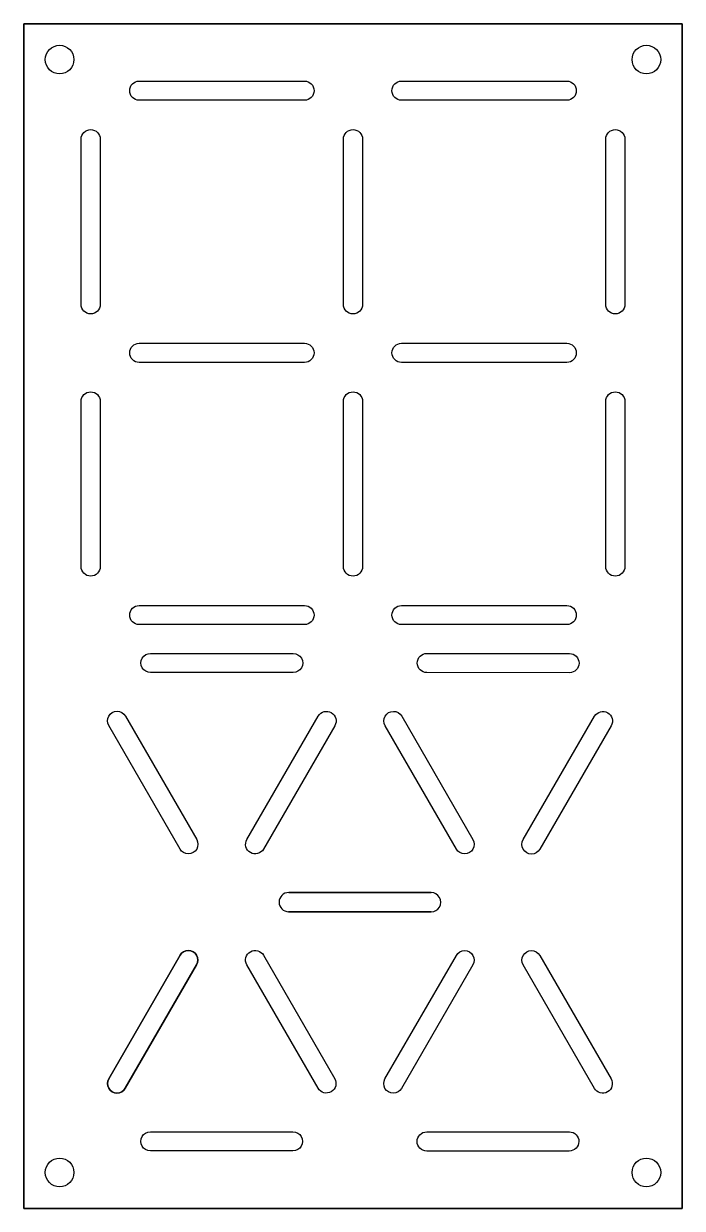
# Model space of a CAD drawing. Header units: millimetres. Extents: x -8 to 61, y -56 to 68.
import ezdxf

# ---------------------------------------------------------------- set-up
doc = ezdxf.new("R2010")
doc.units = ezdxf.units.MM
doc.layers.get('0').update_dxf_attribs({"linetype": 'CONTINUOUS'})

msp = doc.modelspace()

# ---------------------------------------------------------------- linework, layer by layer
for p, q in [((19.68, -23), (34.57, -23.01)), ((34.57, -23.01), (19.68, -23)), ((34.57, -25.01), (19.67, -25)), ((19.67, -25), (34.57, -25.01))]:
    msp.add_line(p, q)
for points in [[(60.8, 67.8), (60.8, -56), (-8, -56), (-8, 67.8)], [(60.8, -56), (60.8, 67.8), (-8, 67.8), (-8, -56)]]:
    msp.add_lwpolyline(points, close=True)
for points in [[(21.33, 61.8, -1), (21.33, 59.8), (4.07, 59.8, -1), (4.07, 61.8)], [(21.33, 61.8, -1), (21.33, 59.8), (4.07, 59.8, -1), (4.07, 61.8)], [(48.73, 61.8, -1), (48.73, 59.8), (31.47, 59.8, -1), (31.47, 61.8)], [(48.73, 61.8, -1), (48.73, 59.8), (31.47, 59.8, -1), (31.47, 61.8)], [(-2, 55.73, -1), (0, 55.73), (0, 38.47, -1), (-2, 38.47)], [(-2, 55.73, -1), (0, 55.73), (0, 38.47, -1), (-2, 38.47)], [(27.4, 38.47, -1), (25.4, 38.47), (25.4, 55.73, -1), (27.4, 55.73)], [(27.4, 38.47, -1), (25.4, 38.47), (25.4, 55.73, -1), (27.4, 55.73)], [(54.8, 38.47, -1), (52.8, 38.47), (52.8, 55.73, -1), (54.8, 55.73)], [(54.8, 38.47, -1), (52.8, 38.47), (52.8, 55.73, -1), (54.8, 55.73)], [(21.33, 34.4, -1), (21.33, 32.4), (4.07, 32.4, -1), (4.07, 34.4)], [(21.33, 34.4, -1), (21.33, 32.4), (4.07, 32.4, -1), (4.07, 34.4)], [(31.47, 32.4, -1), (31.47, 34.4), (48.73, 34.4, -1), (48.73, 32.4)], [(31.47, 32.4, -1), (31.47, 34.4), (48.73, 34.4, -1), (48.73, 32.4)], [(-2, 28.33, -1), (0, 28.33), (0, 11.07, -1), (-2, 11.07)], [(-2, 28.33, -1), (0, 28.33), (0, 11.07, -1), (-2, 11.07)], [(25.4, 28.33, -1), (27.4, 28.33), (27.4, 11.07, -1), (25.4, 11.07)], [(25.4, 28.33, -1), (27.4, 28.33), (27.4, 11.07, -1), (25.4, 11.07)], [(54.8, 11.07, -1), (52.8, 11.07), (52.8, 28.33, -1), (54.8, 28.33)], [(54.8, 11.07, -1), (52.8, 11.07), (52.8, 28.33, -1), (54.8, 28.33)], [(4.07, 5, -1), (4.07, 7), (21.33, 7, -1), (21.33, 5)], [(4.07, 5, -1), (4.07, 7), (21.33, 7, -1), (21.33, 5)], [(31.47, 5, -1), (31.47, 7), (48.73, 7, -1), (48.73, 5)], [(31.47, 5, -1), (31.47, 7), (48.73, 7, -1), (48.73, 5)], [(20.15, 1.99, -1.000006), (20.15, -0.01), (5.25, 0, -1.000005), (5.25, 2)], [(20.15, 1.99, -1.000006), (20.15, -0.01), (5.25, 0, -1.000005), (5.25, 2)], [(49.01, 1.98, -0.999995), (49.01, -0.02), (34.12, -0.01, -0.999998), (34.12, 1.99)], [(49.01, 1.98, -0.999995), (49.01, -0.02), (34.12, -0.01, -0.999998), (34.12, 1.99)], [(10.07, -17.45, -1), (8.34, -18.45), (0.89, -5.55, -1.000004), (2.62, -4.55)], [(10.07, -17.45, -1), (8.34, -18.45), (0.89, -5.55, -1.000004), (2.62, -4.55)], [(17.05, -18.46, -0.999995), (15.32, -17.45), (22.77, -4.56, -0.999998), (24.5, -5.56)], [(17.05, -18.46, -0.999995), (15.32, -17.45), (22.77, -4.56, -0.999998), (24.5, -5.56)], [(38.93, -17.46, -1.000005), (37.2, -18.46), (29.76, -5.56, -1.000006), (31.49, -4.56)], [(38.93, -17.46, -1.000005), (37.2, -18.46), (29.76, -5.56, -1.000006), (31.49, -4.56)], [(51.64, -4.57, -1), (53.37, -5.57), (45.92, -18.47, -1.000004), (44.18, -17.46)], [(51.64, -4.57, -1), (53.37, -5.57), (45.92, -18.47, -1.000004), (44.18, -17.46)], [(8.33, -29.55), (0.88, -42.45, 1.000004), (2.61, -43.45), (10.06, -30.55, 1)], [(0.88, -42.45), (8.33, -29.55, -1), (10.06, -30.55), (2.61, -43.45, -1.000004)], [(24.49, -42.45, -0.999998), (22.76, -43.45), (15.31, -30.55, -0.999995), (17.05, -29.55)], [(24.49, -42.45, -0.999998), (22.76, -43.45), (15.31, -30.55, -0.999995), (17.05, -29.55)], [(31.47, -43.46, -1.000006), (29.74, -42.46), (37.2, -29.56, -1.000005), (38.93, -30.56)], [(31.47, -43.46, -1.000006), (29.74, -42.46), (37.2, -29.56, -1.000005), (38.93, -30.56)], [(53.36, -42.47, -1), (51.62, -43.46), (44.18, -30.56, -1.000004), (45.91, -29.56)], [(53.36, -42.47, -1), (51.62, -43.46), (44.18, -30.56, -1.000004), (45.91, -29.56)], [(5.23, -50, -1.000005), (5.23, -48), (20.13, -48, -1.000006), (20.13, -50)], [(5.23, -50, -1.000005), (5.23, -48), (20.13, -48, -1.000006), (20.13, -50)], [(49, -48.01, -0.999995), (48.99, -50.01), (34.1, -50.01, -0.999998), (34.1, -48.01)], [(49, -48.01, -0.999995), (48.99, -50.01), (34.1, -50.01, -0.999998), (34.1, -48.01)]]:
    msp.add_lwpolyline(points, format="xyb", close=True)
for centre in [(-4.25, 64.05), (-4.25, 64.05), (57.05, 64.05), (57.05, 64.05), (-4.25, -52.25), (-4.25, -52.25), (57.05, -52.25), (57.05, -52.25)]:
    msp.add_circle(centre, 1.5)
for centre, start, end in [((19.68, -24), 89.9796, 269.9791), ((19.68, -24), 89.9796, 269.9791), ((34.57, -24.01), -90.0205, 89.98), ((34.57, -24.01), -90.0205, 89.98)]:
    msp.add_arc(centre, 1, start, end)

doc.saveas('drawing.dxf')
